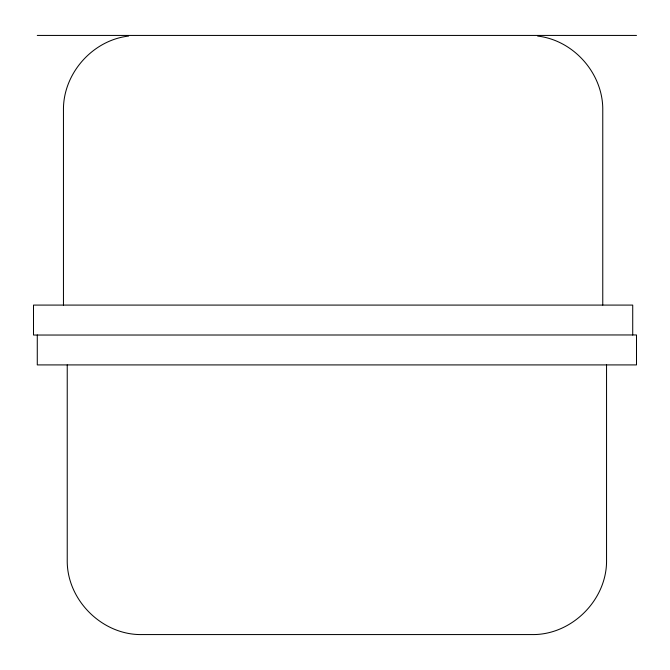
<?xml version="1.0" encoding="UTF-8"?>
<svg xmlns="http://www.w3.org/2000/svg" width="670" height="670" viewBox="0 0 670 670"><rect width="100%" height="100%" fill="white"/><g stroke="black" fill="none" stroke-linecap="round" stroke-linejoin="round"><path stroke-width="1" d="M128.59 36.071C92.326 40.259 62.88 73.842 63.457 110.332L63.457 305.084M37.277 35.435L636.5 35.435M537.642 36.071C573.897 40.259 603.343 73.842 602.766 110.332L602.766 305.084M632.723 335.042L632.723 305.084L33.5 305.084L33.5 335.042L636.5 334.958L636.5 364.916L37.277 364.916L37.277 334.958M606.543 364.916L606.543 559.668C607.38 599.7 571.669 635.411 531.637 634.565L142.141 634.565C102.1 635.411 66.397 599.7 67.234 559.668L67.234 364.916"/></g></svg>
